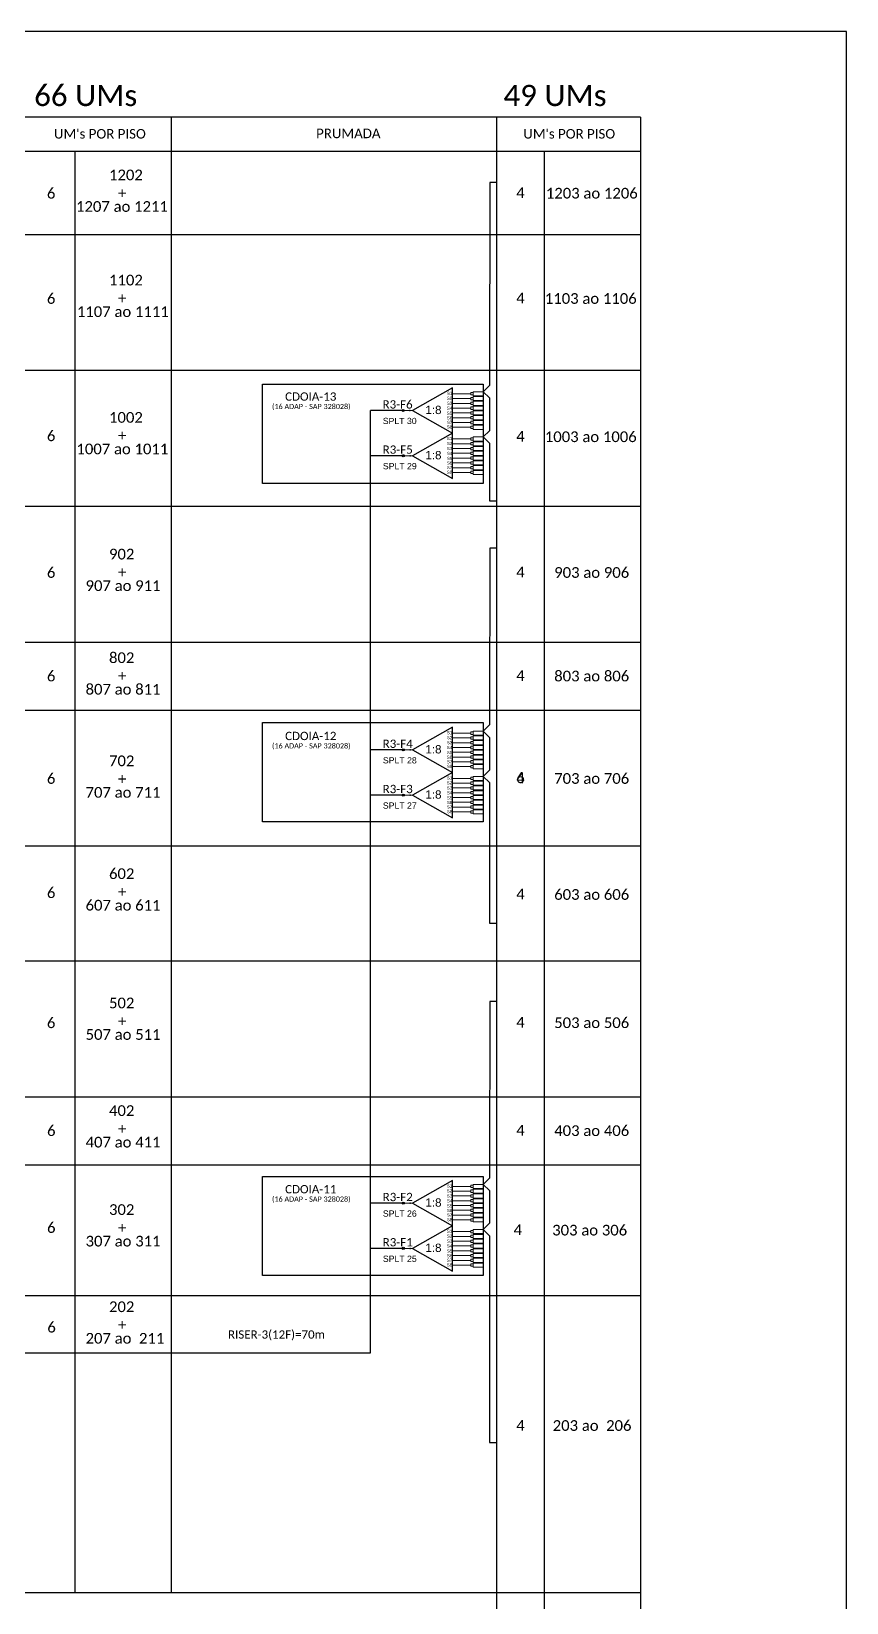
# Model space of a CAD drawing. Extents: x -4 to 1778, y 1 to 595.
# Drawn here: x 1581.7 to 1778, y 216.7 to 595.3 of the extents above; entities that cross this region are included whole.
import ezdxf
from ezdxf.enums import TextEntityAlignment as Align

# ---------------------------------------------------------------- set-up
doc = ezdxf.new("R2010")
doc.units = 0
doc.styles.add('ARIAL', font='arial.ttf')
doc.styles.add('WMF-Calibri0', font='calibri.ttf')

# ---------------------------------------------------------------- blocks, each defined once
blk = doc.blocks.new('SPLT_1-8_SC-APC')
at = {"color": 1}
blk.add_lwpolyline([(-7.37, -2.1), (-17.04, -7.55), (-7.37, -13), (-7.37, -2.1)], dxfattribs=at)
at = {"color": 3, "lineweight": 0}
for points in [[(-2.99, -3.51), (-7.37, -3.51)], [(-2.41, -3.02), (-2.41, -4)], [(-2.41, -3.02), (0, -3.02)], [(-7.37, -4.66), (-2.99, -4.66)], [(-7.37, -5.82), (-2.99, -5.82)], [(-7.37, -6.97), (-2.99, -6.97)], [(-2.41, -4), (0, -4)], [(-2.41, -4.17), (-2.41, -5.16)], [(-2.41, -4.17), (0, -4.17)], [(-2.41, -5.16), (0, -5.16)], [(-2.41, -5.32), (-2.41, -6.31)], [(-2.41, -5.32), (0, -5.32)], [(-2.41, -6.31), (0, -6.31)], [(-2.41, -6.48), (-2.41, -7.46)], [(-2.41, -6.48), (0, -6.48)], [(-2.41, -7.46), (0, -7.46)], [(-7.37, -8.12), (-2.99, -8.12)], [(-7.37, -9.28), (-2.99, -9.28)], [(-7.37, -10.43), (-2.99, -10.43)], [(-2.41, -7.63), (-2.41, -8.62)], [(-2.41, -7.63), (0, -7.63)], [(-2.41, -8.62), (0, -8.62)], [(-2.41, -8.78), (-2.41, -9.77)], [(-2.41, -8.78), (0, -8.78)], [(-2.41, -9.77), (0, -9.77)], [(-2.41, -9.94), (-2.41, -10.92)], [(-2.41, -9.94), (0, -9.94)], [(-2.41, -10.92), (0, -10.92)], [(-2.41, -11.09), (-2.41, -12.08)], [(-2.41, -11.09), (0, -11.09)], [(-7.37, -11.58), (-2.99, -11.58)], [(-2.41, -12.08), (0, -12.08)]]:
    blk.add_lwpolyline(points, dxfattribs=at)
for points in [[(-2.99, -3.22), (-2.41, -3.22), (-2.41, -3.8), (-2.99, -3.8)], [(-2.99, -4.38), (-2.41, -4.38), (-2.41, -4.95), (-2.99, -4.95)], [(-2.99, -5.53), (-2.41, -5.53), (-2.41, -6.1), (-2.99, -6.1)], [(-2.99, -6.68), (-2.41, -6.68), (-2.41, -7.26), (-2.99, -7.26)], [(-2.99, -7.84), (-2.41, -7.84), (-2.41, -8.41), (-2.99, -8.41)], [(-2.99, -8.99), (-2.41, -8.99), (-2.41, -9.56), (-2.99, -9.56)], [(-2.99, -10.14), (-2.41, -10.14), (-2.41, -10.72), (-2.99, -10.72)], [(-2.99, -11.3), (-2.41, -11.3), (-2.41, -11.87), (-2.99, -11.87)]]:
    blk.add_lwpolyline(points, close=True, dxfattribs=at)
at = {"color": 1, "lineweight": 0}
blk.add_lwpolyline([(-17.04, -7.55), (-19.26, -7.55)], dxfattribs=at)
at = {"color": 1, "style": 'ARIAL'}
for s, height, p in [('S1', 0.75, (-8.74, -3.78)), ('1:8', 2, (-13.91, -8.4)), ('S2', 0.75, (-8.74, -4.97)), ('S3', 0.75, (-8.74, -6.18)), ('S4', 0.75, (-8.74, -7.36)), ('S5', 0.75, (-8.74, -8.57)), ('S6', 0.75, (-8.74, -9.69)), ('S7', 0.75, (-8.74, -10.78)), ('S8', 0.75, (-8.74, -11.9))]:
    blk.add_text(s, height=height, dxfattribs=at).set_placement(p)
blk = doc.blocks.new('SPLITTER_')
blk.add_point((0, 0))
at = {"style": 'ARIAL', "flags": 4}
blk.add_attdef('SPLT', (0, -3.26), '', height=1.5, dxfattribs=at)

msp = doc.modelspace()

# ---------------------------------------------------------------- hatches: boundary and pattern name
h = msp.add_hatch(color=3)
h.dxf.hatch_style = 1
edge = h.paths.add_edge_path()
edge.add_arc((1671.2, 503.92), 0.256, 0, 360)
h = msp.add_hatch(color=3)
h.dxf.hatch_style = 1
edge = h.paths.add_edge_path()
edge.add_arc((1671.23, 493.02), 0.256, 0, 360)
h = msp.add_hatch(color=3)
h.dxf.hatch_style = 1
edge = h.paths.add_edge_path()
edge.add_arc((1671.23, 422.14), 0.256, 0, 360)
h = msp.add_hatch(color=3)
h.dxf.hatch_style = 1
edge = h.paths.add_edge_path()
edge.add_arc((1671.23, 411.24), 0.256, 0, 360)
h = msp.add_hatch(color=3)
h.dxf.hatch_style = 1
edge = h.paths.add_edge_path()
edge.add_arc((1671.23, 312.93), 0.256, 0, 360)
h = msp.add_hatch(color=3)
h.dxf.hatch_style = 1
edge = h.paths.add_edge_path()
edge.add_arc((1671.23, 302.04), 0.256, 0, 360)

# ---------------------------------------------------------------- linework, layer by layer
for p, q in [((1777.99, 595.26), (936.99, 595.26)), ((1777.99, 1.26), (1777.99, 595.26))]:
    msp.add_line(p, q)
at = {"color": 0}
for points in [[(1728.4, 574.6), (1353.86, 574.6)], [(1353.86, 566.38), (1728.4, 566.38)]]:
    msp.add_lwpolyline(points, dxfattribs=at)
for points in [[(1615.36, 574.6), (1615.36, 219.11)], [(1693.68, 574.6), (1693.68, 185.98)], [(1728.4, 574.6), (1728.4, 185.98)], [(1592.21, 219.11), (1592.21, 566.38)], [(1705.25, 185.98), (1705.25, 566.38)], [(1353.86, 546.34), (1728.4, 546.34)], [(1353.86, 513.6), (1728.4, 513.6)], [(1353.86, 480.86), (1728.4, 480.86)], [(1353.86, 448.11), (1728.4, 448.11)], [(1353.86, 431.74), (1728.4, 431.74)], [(1353.86, 399), (1728.4, 399)], [(1353.86, 371.32), (1728.4, 371.32)], [(1353.86, 338.58), (1728.4, 338.58)], [(1353.86, 322.2), (1728.4, 322.2)], [(1353.86, 290.67), (1728.4, 290.67)], [(1353.86, 219.11), (1728.4, 219.11)]]:
    msp.add_lwpolyline(points)
at = {"color": 3}
for points in [[(1693.69, 558.89), (1692.04, 558.89), (1692.03, 509.95), (1690.46, 508.45), (1692.03, 506.94), (1692.03, 499.05), (1690.46, 497.55), (1692.03, 496.04), (1692.03, 482.16), (1693.68, 482.16)], [(1693.69, 470.75), (1692.04, 470.75), (1692.03, 428.18), (1690.46, 426.67), (1692.03, 425.16), (1692.03, 417.28), (1690.46, 415.77), (1692.03, 414.26), (1692.03, 380.38), (1693.68, 380.38)], [(1693.69, 361.55), (1692.04, 361.55), (1692.03, 318.97), (1690.46, 317.46), (1692.03, 315.96), (1692.03, 308.07), (1690.46, 306.57), (1692.03, 305.06), (1692.03, 255.23), (1693.68, 255.23)]]:
    msp.add_lwpolyline(points, dxfattribs=at)
at = {"color": 1}
for points in [[(1637.33, 510.25), (1690.46, 510.25), (1690.46, 486.36), (1637.33, 486.36)], [(1637.33, 428.73), (1690.46, 428.73), (1690.46, 404.84), (1637.33, 404.84)], [(1637.33, 319.35), (1690.46, 319.35), (1690.46, 295.46), (1637.33, 295.46)]]:
    msp.add_lwpolyline(points, close=True, dxfattribs=at)
at = {"color": 30}
for points in [[(1521.91, 272.47), (1521.91, 276.88), (1663.36, 276.88), (1663.36, 503.92)], [(1671.17, 503.92), (1663.33, 503.92)], [(1671.2, 493.02), (1663.36, 493.02)], [(1671.2, 422.14), (1663.36, 422.14)], [(1671.2, 411.24), (1663.36, 411.24)], [(1671.2, 312.93), (1663.36, 312.93)], [(1671.2, 302.04), (1663.36, 302.04)]]:
    msp.add_lwpolyline(points, dxfattribs=at)
at = {"color": 3}
for centre in [(1671.2, 503.92), (1671.23, 493.02), (1671.23, 422.14), (1671.23, 411.24), (1671.23, 312.93), (1671.23, 302.04)]:
    msp.add_circle(centre, 0.256, dxfattribs=at)

# ---------------------------------------------------------------- block references
for p in [(1690.46, 511.46), (1690.46, 500.57), (1690.46, 429.69), (1690.46, 418.79), (1690.46, 320.48), (1690.46, 309.58)]:
    msp.add_blockref('SPLT_1-8_SC-APC', p, dxfattribs=at)
ref = msp.add_blockref('SPLITTER_', (1672.82, 503.92), dxfattribs=dict(xscale=-1))
ref.add_attrib('SPLT', 'SPLT 30', (1666.29, 500.65), dxfattribs={"height": 1.5, "style": 'ARIAL'})
ref = msp.add_blockref('SPLITTER_', (1672.85, 493.02), dxfattribs=dict(xscale=-1))
ref.add_attrib('SPLT', 'SPLT 29', (1666.31, 489.76), dxfattribs={"height": 1.5, "style": 'ARIAL'})
ref = msp.add_blockref('SPLITTER_', (1672.85, 422.14), dxfattribs=dict(xscale=-1))
ref.add_attrib('SPLT', 'SPLT 28', (1666.31, 418.88), dxfattribs={"height": 1.5, "style": 'ARIAL'})
ref = msp.add_blockref('SPLITTER_', (1672.85, 411.24), dxfattribs=dict(xscale=-1))
ref.add_attrib('SPLT', 'SPLT 27', (1666.31, 407.98), dxfattribs={"height": 1.5, "style": 'ARIAL'})
ref = msp.add_blockref('SPLITTER_', (1672.85, 312.93), dxfattribs=dict(xscale=-1))
ref.add_attrib('SPLT', 'SPLT 26', (1666.31, 309.67), dxfattribs={"height": 1.5, "style": 'ARIAL'})
ref = msp.add_blockref('SPLITTER_', (1672.85, 302.04), dxfattribs=dict(xscale=-1))
ref.add_attrib('SPLT', 'SPLT 25', (1666.31, 298.78), dxfattribs={"height": 1.5, "style": 'ARIAL'})

# ---------------------------------------------------------------- texts
at = {"color": 7, "linetype": 'Continuous', "style": 'WMF-Calibri0'}
for s, height, p in [('66 UMs', 5.093, (1582.33, 577.28)), ('49 UMs', 5.093, (1695.37, 577.28)), ('1202', 2.575, (1600.36, 559.39)), ('+', 2.57, (1602.54, 555.04)), ('1203 ao 1206', 2.5748, (1705.57, 554.99)), ('1207 ao 1211', 2.5748, (1592.41, 551.79)), ('1102', 2.575, (1600.36, 534.05)), ('+', 2.57, (1602.54, 529.69)), ('1103 ao 1106', 2.5748, (1705.32, 529.62)), ('1107 ao 1111', 2.5748, (1592.62, 526.45)), ('1002', 2.575, (1600.36, 500.97)), ('1007 ao 1011', 2.5748, (1592.51, 493.37)), ('+', 2.57, (1602.54, 496.61)), ('1003 ao 1006', 2.5748, (1705.32, 496.31)), ('902', 2.575, (1600.36, 468.03)), ('+', 2.57, (1602.54, 463.67)), ('903 ao 906', 2.575, (1707.58, 463.6)), ('907 ao 911', 2.575, (1594.71, 460.43)), ('802', 2.575, (1600.36, 443.07)), ('+', 2.57, (1602.54, 438.72)), ('803 ao 806', 2.575, (1707.58, 438.65)), ('807 ao 811', 2.575, (1594.71, 435.47)), ('702', 2.575, (1600.36, 418.22)), ('703 ao 706', 2.575, (1707.58, 413.97)), ('707 ao 711', 2.575, (1594.71, 410.62)), ('+', 2.57, (1602.54, 413.87)), ('602', 2.575, (1600.36, 391.03)), ('+', 2.57, (1602.54, 386.67)), ('603 ao 606', 2.575, (1707.58, 386.02)), ('607 ao 611', 2.575, (1594.71, 383.43)), ('502', 2.575, (1600.36, 359.88)), ('+', 2.57, (1602.54, 355.52)), ('503 ao 506', 2.575, (1707.58, 355.12)), ('507 ao 511', 2.575, (1594.71, 352.28)), ('402', 2.575, (1600.36, 333.94)), ('+', 2.57, (1602.54, 329.58)), ('403 ao 406', 2.575, (1707.58, 329.11)), ('407 ao 411', 2.575, (1594.71, 326.34)), ('302', 2.575, (1600.36, 310.09)), ('+', 2.57, (1602.54, 305.73)), ('303 ao 306', 2.575, (1707.09, 305.14)), ('307 ao 311', 2.575, (1594.71, 302.49)), ('202', 2.575, (1600.36, 286.68)), ('+', 2.57, (1602.54, 282.32)), ('207 ao  211', 2.5748, (1594.71, 279.08)), ('203 ao  206', 2.5748, (1707.22, 258.06))]:
    msp.add_text(s, height=height, dxfattribs=at).set_placement(p)
at = {"color": 0, "style": 'WMF-Calibri0'}
for s, p in [("UM's POR PISO", (1587.09, 569.44)), ('PRUMADA', (1650.23, 569.53)), ("UM's POR PISO", (1700.13, 569.44))]:
    msp.add_text(s, height=2.3, dxfattribs=at).set_placement(p)
at = {"color": 1, "style": 'WMF-Calibri0'}
for s, p in [('CDOIA-13', (1642.77, 506.28)), ('CDOIA-12', (1642.77, 424.5)), ('CDOIA-11', (1642.77, 315.29))]:
    msp.add_text(s, height=2, dxfattribs=at).set_placement(p)
for p in [(1649.07, 504.26), (1649.07, 422.49), (1649.07, 313.28)]:
    msp.add_text('(16 ADAP - SAP 328028)', height=1.25, dxfattribs=at).set_placement(p, align=Align.CENTER)
at = {"color": 30, "style": 'WMF-Calibri0'}
for s, p in [('R3-F6', (1666.24, 504.39)), ('R3-F5', (1666.27, 493.5)), ('R3-F4', (1666.27, 422.62)), ('R3-F3', (1666.27, 411.72)), ('R3-F2', (1666.27, 313.41)), ('R3-F1', (1666.27, 302.51)), ('RISER-3(12F)=70m', (1629.02, 280.28))]:
    msp.add_text(s, height=2, dxfattribs=at).set_placement(p)
at = {"color": 7, "linetype": 'Continuous', "style": 'WMF-Calibri0', "flags": 4}
for tag, p in [('6', (1586.42, 556.26)), ('4', (1699.46, 556.39)), ('6', (1586.42, 530.91)), ('4', (1699.46, 531.02)), ('6', (1586.42, 497.83)), ('4', (1699.46, 497.7)), ('6', (1586.42, 464.89)), ('4', (1699.46, 464.99)), ('6', (1586.42, 439.94)), ('4', (1699.46, 440.04)), ('6', (1586.42, 415.26)), ('4', (1699.46, 415.36)), ('6', (1699.46, 415.42)), ('6', (1586.42, 387.74)), ('4', (1699.46, 387.41)), ('6', (1586.42, 356.4)), ('4', (1699.46, 356.51)), ('6', (1586.45, 330.4)), ('4', (1699.46, 330.5)), ('6', (1586.45, 307.05)), ('4', (1698.82, 306.52)), ('6', (1586.52, 283.04)), ('4', (1699.46, 259.36))]:
    msp.add_attdef(tag, text='XX', height=2.575, dxfattribs=at).set_placement(p, align=Align.MIDDLE_CENTER)

doc.saveas('drawing.dxf')
